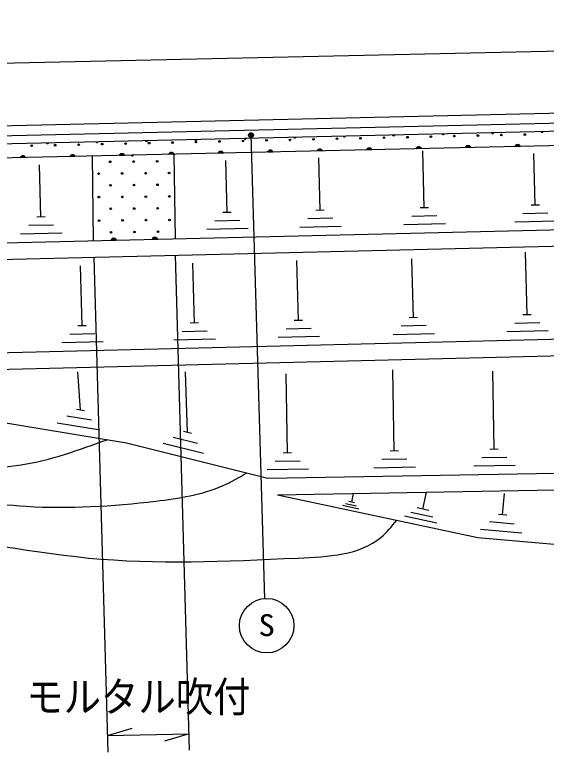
# Model space of a CAD drawing. Units: millimetres, scale not verified. Extents: x 40000 to 680000, y 20000 to 380000.
# Drawn here: x 207222 to 239220, y 239781 to 284207 of the extents above; entities that cross this region are included whole.
import ezdxf
from ezdxf.enums import TextEntityAlignment as Align

# ---------------------------------------------------------------- set-up
doc = ezdxf.new("R2010")
doc.units = ezdxf.units.MM
doc.header["$LTSCALE"] = 1000
doc.layers.add('M-BGD', color=7, linetype='Continuous', lineweight=25)
doc.styles.add('ＭＳ ゴシック', font='')
doc.styles.get('ＭＳ ゴシック').set_extended_font_data('MS Gothic')

msp = doc.modelspace()

# ---------------------------------------------------------------- linework, layer by layer
at = {"layer": 'M-BGD'}
for p, q in [((176425, 276830), (514968, 284569)), ((176438, 276230), (514977, 283969)), ((316613, 278935), (176450, 275730)), ((316415, 278080), (176449, 274881)), ((222276, 249028), (221445, 276951)), ((224124, 276812), (224032, 276810)), ((224036, 276802), (224120, 276804)), ((224114, 276796), (224042, 276794)), ((224051, 276787), (224107, 276788)), ((224095, 276782), (224063, 276781)), ((227102, 276880), (227010, 276878)), ((227014, 276870), (227098, 276872)), ((227092, 276864), (227020, 276862)), ((227029, 276855), (227085, 276856)), ((227073, 276850), (227041, 276849)), ((230080, 276948), (229988, 276946)), ((229992, 276938), (230076, 276940)), ((230070, 276932), (229998, 276931)), ((230007, 276923), (230063, 276924)), ((230051, 276918), (230019, 276917)), ((233058, 277017), (232966, 277014)), ((232970, 277007), (233054, 277008)), ((233048, 277000), (232976, 276999)), ((232985, 276991), (233041, 276992)), ((233029, 276986), (232997, 276985)), ((236036, 277085), (235944, 277082)), ((235948, 277075), (236032, 277077)), ((236026, 277068), (235954, 277067)), ((235963, 277059), (236019, 277060)), ((236007, 277054), (235975, 277053)), ((239014, 277153), (238922, 277151)), ((238926, 277143), (239010, 277145)), ((239004, 277136), (238932, 277135)), ((238941, 277127), (238997, 277128)), ((238985, 277122), (238953, 277121)), ((209234, 276472), (209142, 276470)), ((209146, 276462), (209230, 276464)), ((209224, 276456), (209152, 276454)), ((209161, 276446), (209216, 276448)), ((209205, 276441), (209173, 276440)), ((212212, 276540), (212120, 276538)), ((212124, 276530), (212208, 276532)), ((212202, 276524), (212130, 276522)), ((212139, 276514), (212195, 276516)), ((212183, 276509), (212151, 276509)), ((215190, 276608), (215098, 276606)), ((215102, 276598), (215186, 276600)), ((215180, 276592), (215108, 276590)), ((215117, 276582), (215173, 276584)), ((215161, 276577), (215129, 276577)), ((218168, 276676), (218076, 276674)), ((218080, 276666), (218164, 276668)), ((218158, 276660), (218086, 276658)), ((218095, 276650), (218151, 276652)), ((218139, 276645), (218107, 276645)), ((221146, 276744), (221054, 276742)), ((221058, 276734), (221142, 276736)), ((221136, 276728), (221064, 276726)), ((221073, 276719), (221129, 276720)), ((221117, 276714), (221085, 276713)), ((237623, 276333), (237371, 276327)), ((237389, 276346), (237605, 276350)), ((237586, 276368), (237406, 276364)), ((237436, 276383), (237556, 276385)), ((216740, 275892), (216560, 275887)), ((216590, 275906), (216710, 275909)), ((219768, 275889), (219492, 275882)), ((219497, 275901), (219761, 275907)), ((219755, 275924), (219503, 275919)), ((219521, 275937), (219737, 275942)), ((219718, 275960), (219538, 275956)), ((219568, 275974), (219688, 275977)), ((222746, 275957), (222470, 275951)), ((222475, 275969), (222739, 275975)), ((222733, 275993), (222481, 275987)), ((222499, 276005), (222715, 276010)), ((222696, 276028), (222516, 276024)), ((222546, 276042), (222666, 276045)), ((225724, 276025), (225448, 276019)), ((225453, 276037), (225717, 276043)), ((225711, 276061), (225459, 276055)), ((225477, 276073), (225693, 276078)), ((225674, 276096), (225494, 276092)), ((225524, 276110), (225644, 276113)), ((228702, 276093), (228426, 276087)), ((228431, 276105), (228695, 276111)), ((228689, 276129), (228437, 276123)), ((228455, 276141), (228671, 276146)), ((228652, 276164), (228472, 276160)), ((228502, 276178), (228622, 276181)), ((231680, 276161), (231404, 276155)), ((231409, 276173), (231673, 276179)), ((231667, 276197), (231415, 276191)), ((231433, 276209), (231649, 276214)), ((231630, 276232), (231450, 276228)), ((231480, 276246), (231600, 276249)), ((231874, 272579), (231792, 276010)), ((234658, 276229), (234382, 276223)), ((234387, 276241), (234651, 276247)), ((234645, 276265), (234393, 276259)), ((234411, 276277), (234627, 276282)), ((234608, 276300), (234428, 276296)), ((234458, 276315), (234578, 276317)), ((237636, 276297), (237360, 276291)), ((237365, 276309), (237629, 276315)), ((207856, 275616), (207580, 275610)), ((207585, 275628), (207849, 275634)), ((207843, 275652), (207591, 275646)), ((207609, 275665), (207825, 275670)), ((207806, 275687), (207626, 275683)), ((207656, 275702), (207776, 275705)), ((210834, 275685), (210558, 275678)), ((210563, 275696), (210827, 275702)), ((210821, 275720), (210569, 275715)), ((210587, 275733), (210803, 275738)), ((210784, 275755), (210604, 275751)), ((210634, 275770), (210754, 275773)), ((211957, 270604), (211907, 275691)), ((213812, 275753), (213536, 275746)), ((213541, 275764), (213805, 275770)), ((213799, 275788), (213547, 275783)), ((213565, 275801), (213781, 275806)), ((213762, 275824), (213582, 275819)), ((213612, 275838), (213732, 275841)), ((214348, 275739), (214256, 275737)), ((214260, 275729), (214344, 275731)), ((214338, 275723), (214266, 275721)), ((214275, 275713), (214331, 275714)), ((214319, 275708), (214287, 275707)), ((216790, 275821), (216514, 275814)), ((216519, 275833), (216783, 275839)), ((216777, 275856), (216525, 275851)), ((216543, 275869), (216759, 275874)), ((216791, 275803), (216879, 270721)), ((225607, 272429), (225532, 275596)), ((238555, 272738), (238481, 275842)), ((208800, 272021), (208717, 275175)), ((220009, 272296), (219934, 275432)), ((225857, 272435), (225357, 272423)), ((232124, 272585), (231624, 272573)), ((238805, 272744), (238305, 272732)), ((209050, 272028), (208550, 272015)), ((220259, 272302), (219759, 272290)), ((226369, 271947), (224869, 271912)), ((232636, 272097), (231136, 272061)), ((239317, 272256), (237817, 272220)), ((209563, 271541), (208063, 271502)), ((220771, 271814), (219271, 271778)), ((226881, 271459), (224381, 271400)), ((233148, 271609), (230648, 271549)), ((239829, 271768), (237329, 271708)), ((210076, 271054), (207577, 270989)), ((221282, 271326), (218783, 271266)), ((213325, 270654), (213049, 270648)), ((213055, 270666), (213319, 270672)), ((213312, 270690), (213060, 270684)), ((213078, 270702), (213294, 270707)), ((213275, 270725), (213095, 270721)), ((213125, 270739), (213245, 270742)), ((215786, 270713), (215510, 270706)), ((215516, 270724), (215780, 270731)), ((215773, 270749), (215521, 270743)), ((215539, 270761), (215755, 270766)), ((215736, 270784), (215556, 270779)), ((215586, 270798), (215706, 270801)), ((217747, 239898), (216907, 269721)), ((238065, 266128), (237971, 269902)), ((211985, 269604), (212826, 239781)), ((218034, 265632), (217944, 269249)), ((224299, 265787), (224209, 269412)), ((231221, 265959), (231133, 269496)), ((211274, 265465), (211185, 269086)), ((238315, 266134), (237815, 266122)), ((224549, 265794), (224049, 265781)), ((231471, 265965), (230971, 265953)), ((211524, 265471), (211025, 265459)), ((218284, 265639), (217784, 265626)), ((225061, 265306), (223561, 265269)), ((231983, 265478), (230484, 265440)), ((238827, 265647), (237327, 265610)), ((212037, 264984), (210537, 264947)), ((218796, 265151), (217296, 265114)), ((225573, 264819), (223074, 264757)), ((232495, 264990), (229996, 264928)), ((239339, 265159), (236840, 265098)), ((212549, 264496), (210050, 264434)), ((219308, 264664), (216809, 264602)), ((211180, 260393), (211020, 262694)), ((217613, 259046), (217492, 262694)), ((223640, 257808), (223555, 262570)), ((230072, 257923), (229985, 262819)), ((236083, 258031), (235999, 262735)), ((211426, 260353), (210933, 260434)), ((211838, 259778), (210358, 260022)), ((212250, 259203), (209784, 259610)), ((217856, 258985), (217371, 259107)), ((218220, 258379), (216765, 258743)), ((218584, 257773), (216158, 258379)), ((223890, 257813), (223390, 257804)), ((230322, 257928), (229822, 257919)), ((236333, 258035), (235833, 258026)), ((224399, 257322), (222899, 257295)), ((230831, 257437), (229331, 257410)), ((236842, 257544), (235342, 257517)), ((224908, 256831), (222408, 256786)), ((231340, 256946), (228840, 256901)), ((237351, 257053), (234851, 257008)), ((227506, 254852), (227615, 255360)), ((231794, 254423), (232012, 255439)), ((236594, 254088), (236706, 255375)), ((227928, 254434), (226950, 254643)), ((227140, 254766), (227805, 254624)), ((227682, 254814), (227330, 254889)), ((231062, 254252), (232392, 253967)), ((232146, 254347), (231442, 254498)), ((232638, 253587), (230682, 254006)), ((236843, 254067), (236345, 254110)), ((237297, 253525), (235803, 253656)), ((237752, 252983), (235261, 253201)), ((212797, 240780), (214287, 241236)), ((212797, 240780), (217719, 240897)), ((217719, 240897), (216230, 240442))]:
    msp.add_line(p, q, dxfattribs=at)
for points in [[(175131, 280617), (270369, 282687), (369934, 284852), (469308, 287013), (537870, 288503)], [(180383, 269851), (249603, 271501), (262932, 270255), (271810, 271873), (295746, 272690), (309706, 272879), (315434, 272488), (318985, 270931), (324003, 270811), (331610, 271062)], [(180406, 268851), (249568, 270500), (262976, 269247), (271917, 270876), (295770, 271690), (309679, 271878), (315192, 271502), (318764, 269936), (324008, 269811), (331589, 270061), (334910, 271064)], [(181560, 263230), (241151, 264704), (254794, 263350)], [(181585, 262230), (241114, 263703), (254696, 262355)], [(195905, 259486), (202651, 260282), (213951, 258415), (222465, 256287)], [(222465, 256287), (240938, 256617), (255293, 255473)], [(223043, 255297), (240907, 255616), (255214, 254476)], [(223043, 255297), (235101, 252713), (243395, 251988), (253244, 252402), (255214, 254476)]]:
    msp.add_lwpolyline(points, dxfattribs=at)
for points in [[(224128, 276820), (224124, 276808), (224118, 276798), (224109, 276788), (224099, 276782), (224087, 276777), (224071, 276777), (224059, 276781), (224049, 276787), (224038, 276796), (224032, 276806), (224028, 276818)], [(227106, 276888), (227102, 276876), (227096, 276866), (227087, 276856), (227077, 276850), (227065, 276846), (227049, 276845), (227037, 276849), (227027, 276855), (227016, 276864), (227010, 276874), (227006, 276886)], [(230084, 276957), (230080, 276944), (230074, 276934), (230065, 276924), (230055, 276918), (230043, 276914), (230027, 276913), (230015, 276917), (230005, 276923), (229994, 276932), (229988, 276942), (229984, 276954)], [(233062, 277025), (233058, 277013), (233052, 277002), (233043, 276992), (233033, 276986), (233021, 276982), (233005, 276981), (232993, 276985), (232983, 276991), (232972, 277001), (232966, 277010), (232962, 277022)], [(236040, 277093), (236036, 277081), (236030, 277070), (236021, 277060), (236011, 277054), (235999, 277050), (235983, 277049), (235971, 277053), (235961, 277059), (235950, 277069), (235944, 277078), (235940, 277090)], [(239018, 277161), (239014, 277149), (239008, 277139), (238999, 277128), (238989, 277122), (238977, 277118), (238961, 277117), (238949, 277121), (238939, 277127), (238928, 277137), (238922, 277147), (238918, 277158)], [(209238, 276480), (209234, 276468), (209228, 276458), (209218, 276448), (209209, 276441), (209197, 276437), (209181, 276437), (209169, 276440), (209159, 276446), (209148, 276456), (209142, 276466), (209138, 276478)], [(212216, 276548), (212212, 276536), (212206, 276526), (212197, 276516), (212187, 276509), (212175, 276505), (212159, 276505), (212147, 276508), (212137, 276514), (212126, 276524), (212120, 276534), (212116, 276546)], [(215194, 276616), (215190, 276604), (215184, 276594), (215175, 276584), (215165, 276577), (215153, 276573), (215137, 276573), (215125, 276577), (215115, 276582), (215104, 276592), (215098, 276602), (215094, 276614)], [(218172, 276684), (218168, 276672), (218162, 276662), (218153, 276652), (218143, 276646), (218131, 276641), (218115, 276641), (218103, 276645), (218093, 276650), (218082, 276660), (218076, 276670), (218072, 276682)], [(221150, 276752), (221146, 276740), (221140, 276730), (221131, 276720), (221121, 276714), (221109, 276709), (221093, 276709), (221081, 276713), (221071, 276718), (221060, 276728), (221054, 276738), (221050, 276750)], [(234370, 276205), (234381, 276241), (234399, 276271), (234428, 276302), (234458, 276321), (234493, 276333), (234541, 276334), (234578, 276323), (234608, 276306), (234639, 276277), (234657, 276247), (234670, 276211)], [(237348, 276273), (237359, 276309), (237377, 276339), (237406, 276370), (237436, 276389), (237471, 276401), (237519, 276403), (237556, 276391), (237586, 276374), (237617, 276345), (237635, 276315), (237648, 276279)], [(216502, 275796), (216513, 275832), (216531, 275863), (216560, 275893), (216590, 275912), (216625, 275925), (216673, 275926), (216710, 275915), (216740, 275898), (216771, 275868), (216789, 275839), (216802, 275803)], [(219480, 275864), (219491, 275900), (219509, 275931), (219538, 275962), (219568, 275980), (219603, 275993), (219651, 275994), (219688, 275983), (219718, 275966), (219749, 275936), (219767, 275907), (219780, 275871)], [(222458, 275932), (222469, 275969), (222487, 275999), (222516, 276030), (222546, 276048), (222581, 276061), (222629, 276062), (222666, 276051), (222696, 276034), (222727, 276004), (222745, 275975), (222758, 275939)], [(225436, 276000), (225447, 276037), (225465, 276067), (225494, 276098), (225524, 276116), (225559, 276129), (225607, 276130), (225644, 276119), (225674, 276102), (225705, 276072), (225723, 276043), (225736, 276007)], [(228414, 276068), (228425, 276105), (228443, 276135), (228472, 276166), (228502, 276184), (228537, 276197), (228585, 276198), (228622, 276187), (228652, 276170), (228683, 276141), (228701, 276111), (228714, 276075)], [(231392, 276136), (231403, 276173), (231421, 276203), (231450, 276234), (231480, 276252), (231515, 276265), (231563, 276266), (231600, 276255), (231630, 276238), (231661, 276209), (231679, 276179), (231692, 276143)], [(207568, 275592), (207579, 275628), (207597, 275659), (207626, 275689), (207656, 275708), (207691, 275721), (207739, 275722), (207776, 275711), (207806, 275693), (207837, 275664), (207855, 275634), (207868, 275599)], [(210546, 275660), (210557, 275696), (210575, 275727), (210604, 275757), (210634, 275776), (210669, 275789), (210717, 275790), (210754, 275779), (210784, 275761), (210815, 275732), (210833, 275703), (210846, 275667)], [(213524, 275728), (213535, 275764), (213553, 275795), (213582, 275825), (213612, 275844), (213647, 275857), (213695, 275858), (213732, 275847), (213762, 275830), (213793, 275800), (213811, 275771), (213824, 275735)], [(214352, 275747), (214348, 275735), (214342, 275725), (214333, 275715), (214323, 275708), (214311, 275704), (214295, 275704), (214283, 275707), (214273, 275713), (214262, 275723), (214256, 275733), (214252, 275745)], [(213038, 270629), (213049, 270666), (213066, 270696), (213095, 270727), (213125, 270745), (213161, 270758), (213209, 270759), (213245, 270748), (213275, 270731), (213306, 270702), (213325, 270672), (213338, 270636)], [(215499, 270688), (215510, 270724), (215527, 270755), (215556, 270785), (215586, 270804), (215622, 270817), (215670, 270818), (215706, 270807), (215736, 270790), (215767, 270760), (215786, 270731), (215799, 270695)]]:
    msp.add_lwpolyline(points, close=True, dxfattribs=at)
for centre, radius in [((221445, 276951), 150), ((221445, 276951), 90), ((221445, 276951), 30), ((226620, 276735), 50), ((228034, 276767), 50), ((229448, 276799), 50), ((230862, 276832), 50), ((232276, 276864), 50), ((233689, 276896), 50), ((235103, 276929), 50), ((236517, 276961), 50), ((237931, 276993), 50), ((208240, 276315), 50), ((209654, 276347), 50), ((211068, 276379), 50), ((212482, 276412), 50), ((213896, 276444), 50), ((215309, 276476), 50), ((216723, 276508), 50), ((218137, 276541), 50), ((219551, 276573), 50), ((220965, 276605), 50), ((222379, 276638), 50), ((223793, 276670), 50), ((225206, 276702), 50), ((212971, 275348), 50), ((214385, 275362), 50), ((215799, 275376), 50), ((212271, 274634), 50), ((213685, 274648), 50), ((215099, 274662), 50), ((216513, 274676), 50), ((212985, 273934), 50), ((214399, 273948), 50), ((215813, 273962), 50), ((212285, 273220), 50), ((213699, 273234), 50), ((215113, 273248), 50), ((216527, 273262), 50), ((212999, 272520), 50), ((214413, 272534), 50), ((215827, 272548), 50), ((216541, 271847), 50), ((212299, 271806), 50), ((213713, 271820), 50), ((215127, 271834), 50), ((213013, 271106), 50), ((214427, 271120), 50), ((215841, 271133), 50), ((222390, 247407), 1642)]:
    msp.add_circle(centre, radius, dxfattribs=at)
for points, knots in [([(192134, 258703), (193134, 258466), (194134, 258228), (195139, 258025), (196785, 257693), (198443, 257454), (200125, 257246), (202618, 256938), (205162, 256697), (207605, 257091), (209369, 257375), (211081, 257991), (212792, 258607)], [0, 0, 0, 0, 1, 1, 1, 2, 2, 2, 3, 3, 3, 4, 4, 4, 4]), ([(185079, 257054), (186403, 256815), (187726, 256576), (189061, 256467), (191129, 256298), (193224, 256441), (195294, 256311), (197438, 256177), (199556, 255751), (201683, 255376), (203752, 255037), (205823, 254743), (207917, 254597), (210502, 254438), (213096, 254596), (215708, 254909), (217101, 255076), (218499, 255286), (219760, 255844), (220252, 256062), (220724, 256333), (221196, 256604)], [0, 0, 0, 0, 1, 1, 1, 2, 2, 2, 3, 3, 3, 4, 4, 4, 5, 5, 5, 6, 6, 6, 7, 7, 7, 7]), ([(179190, 255522), (181177, 255129), (183164, 254736), (185165, 254753), (187242, 254771), (189334, 255232), (191399, 255221), (194286, 255205), (197120, 254266), (199969, 253506), (203832, 252555), (207706, 251927), (211656, 251481), (215769, 251096), (219810, 251277), (224279, 251481), (226098, 251564), (227989, 251651), (229265, 252727), (229614, 253022), (229918, 253390), (230221, 253759)], [0, 0, 0, 0, 1, 1, 1, 2, 2, 2, 3, 3, 3, 4, 4, 4, 5, 5, 5, 6, 6, 6, 7, 7, 7, 7])]:
    msp.add_open_spline(points, degree=3, knots=knots, dxfattribs=at)

# ---------------------------------------------------------------- texts
at = {"layer": 'M-BGD', "style": 'ＭＳ ゴシック'}
for s, height, width, p in [('S', 1320, 1.1, (221895, 246381)), ('モルタル吹付', 1833, 0.9, (207914, 241651))]:
    msp.add_text(s, height=height, dxfattribs=dict(at, width=width)).set_placement(p, align=Align.BOTTOM_LEFT)

doc.saveas('drawing.dxf')
